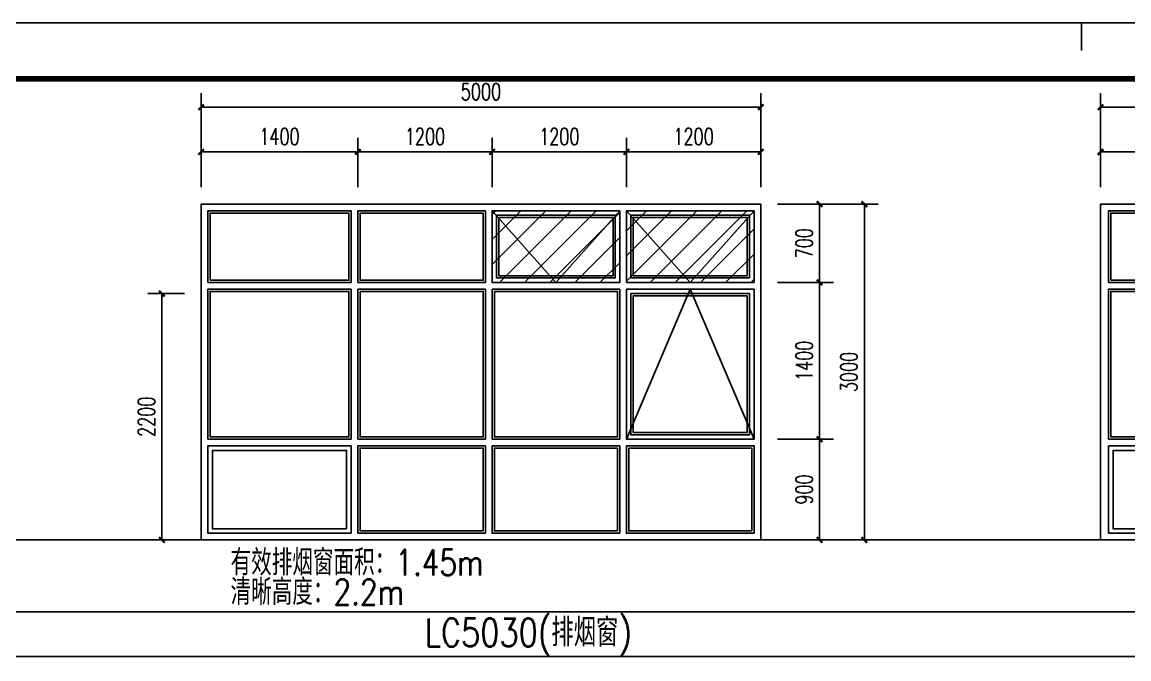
# Model space of a CAD drawing. Extents: x 1738711 to 2346805, y 1189731 to 2516152.
# Drawn here: x 1951817 to 1961706, y 1307488 to 1313176 of the extents above; entities that cross this region are included whole.
import ezdxf
from ezdxf.enums import TextEntityAlignment as Align

# ---------------------------------------------------------------- set-up
doc = ezdxf.new("R2010")
doc.units = 0
doc.header["$LTSCALE"] = 1000
doc.header["$MEASUREMENT"] = 0
doc.linetypes.add('复件 140224通州运河二期售楼部条件图_t3$0$X-ME SHAFT SH$0$X-B2$0$WATER_LINE', pattern=[0])
for name, color, linetype in [('DOTE', 1, 'Continuous'), ('PUB_DIM', 3, 'Continuous'), ('PUB_TEXT', 7, 'Continuous'), ('TK', 4, 'Continuous'), ('WINDOW', 144, 'Continuous'), ('看线', 8, 'Continuous')]:
    doc.layers.add(name, color=color, linetype=linetype)
doc.styles.add('_TCH_DIM_T3', font='SIMPLEX', dxfattribs={"width": 0.705882, "bigfont": 'GBCBIG'})
doc.styles.add('HZ', font='rs', dxfattribs={"bigfont": 'hztxt'})
doc.styles.add('宋体', font='SIMSUN.TTF', dxfattribs={"width": 0.75})
doc.dimstyles.new('_TCH_ARCH&&50', dxfattribs={"dimtxt": 148.75, "dimasz": 50, "dimexe": 125, "dimexo": 150, "dimgap": 63.125, "dimtad": 1, "dimdec": 0, "dimzin": 0, "dimdsep": 46, "dimtxsty": '_TCH_DIM_T3', "dimblk": 'ARCHTICK', "dimcen": 0.09, "dimclrt": 7, "dimazin": 2, "dimtfac": 1, "dimtdec": 0, "dimtix": 1, "dimtmove": 2, "dimatfit": 3, "dimfxl": 50, "dimtolj": 1, "dimtzin": 0, "dimarcsym": 0})

# ---------------------------------------------------------------- blocks, each defined once
blk = doc.blocks.new('jrtherhr545')
at = {"layer": 'WINDOW', "linetype": '复件 140224通州运河二期售楼部条件图_t3$0$X-ME SHAFT SH$0$X-B2$0$WATER_LINE'}
for p, q in [((1954817, 1314481.4), (1954817, 1315821.4)), ((1955957, 1315821.4), (1954817, 1315821.4)), ((1955957, 1314481.4), (1955957, 1315821.4)), ((1957157, 1315821.4), (1956017, 1315821.4)), ((1956017, 1314481.4), (1956017, 1315821.4)), ((1957157, 1315821.4), (1957157, 1314481.4)), ((1955957, 1314481.4), (1954817, 1314481.4)), ((1957157, 1314481.4), (1956017, 1314481.4))]:
    blk.add_line(p, q, dxfattribs=at)
at = {"layer": 'WINDOW', "color": 4, "linetype": '复件 140224通州运河二期售楼部条件图_t3$0$X-ME SHAFT SH$0$X-B2$0$WATER_LINE'}
blk.add_lwpolyline([(1958417, 1313581.4), (1953417, 1313581.4), (1953417, 1316581.4), (1958417, 1316581.4)], close=True, dxfattribs=at)
at = {"layer": 'WINDOW', "linetype": '复件 140224通州运河二期售楼部条件图_t3$0$X-ME SHAFT SH$0$X-B2$0$WATER_LINE'}
for points in [[(1953477, 1315881.4), (1953477, 1316521.4), (1954757, 1316521.4), (1954757, 1315881.4), (1953477, 1315881.4)], [(1955957, 1316521.4), (1955957, 1315881.4), (1954817, 1315881.4), (1954817, 1316521.4), (1955957, 1316521.4)], [(1957157, 1316521.4), (1957157, 1315881.4), (1956017, 1315881.4), (1956017, 1316521.4), (1957157, 1316521.4)], [(1958357, 1315881.4), (1957217, 1315881.4), (1957217, 1316521.4), (1958357, 1316521.4), (1958357, 1315881.4)], [(1953477, 1314481.4), (1953477, 1315821.4), (1954757, 1315821.4), (1954757, 1314481.4), (1953477, 1314481.4)], [(1958357, 1315821.4), (1958357, 1314481.4), (1957217, 1314481.4), (1957217, 1315821.4), (1958357, 1315821.4)], [(1954757, 1313641.4), (1953477, 1313641.4), (1953477, 1314421.4), (1954757, 1314421.4), (1954757, 1313641.4)], [(1955957, 1313641.4), (1954817, 1313641.4), (1954817, 1314421.4), (1955957, 1314421.4), (1955957, 1313641.4)], [(1957157, 1313641.4), (1956017, 1313641.4), (1956017, 1314421.4), (1957157, 1314421.4), (1957157, 1313641.4)], [(1957217, 1314421.4), (1958357, 1314421.4), (1958357, 1313641.4), (1957217, 1313641.4), (1957217, 1314421.4)]]:
    blk.add_lwpolyline(points, dxfattribs=at)
for points in [[(1953497, 1315901.4), (1953497, 1316501.4), (1954737, 1316501.4), (1954737, 1315901.4)], [(1955937, 1316501.4), (1955937, 1315901.4), (1954837, 1315901.4), (1954837, 1316501.4)], [(1957117, 1316481.4), (1957117, 1315921.4), (1956057, 1315921.4), (1956057, 1316481.4)], [(1958317, 1315921.4), (1957257, 1315921.4), (1957257, 1316481.4), (1958317, 1316481.4)], [(1957097, 1316461.4), (1957097, 1315941.4), (1956077, 1315941.4), (1956077, 1316461.4)], [(1958297, 1315941.4), (1957277, 1315941.4), (1957277, 1316461.4), (1958297, 1316461.4)], [(1953497, 1314501.4), (1953497, 1315801.4), (1954737, 1315801.4), (1954737, 1314501.4)], [(1954837, 1315801.4), (1955937, 1315801.4), (1955937, 1314501.4), (1954837, 1314501.4)], [(1956037, 1315801.4), (1957137, 1315801.4), (1957137, 1314501.4), (1956037, 1314501.4)], [(1958317, 1315781.4), (1958317, 1314521.4), (1957257, 1314521.4), (1957257, 1315781.4)], [(1958297, 1315761.4), (1958297, 1314541.4), (1957277, 1314541.4), (1957277, 1315761.4)], [(1954717, 1313681.4), (1953517, 1313681.4), (1953517, 1314381.4), (1954717, 1314381.4)], [(1955937, 1313661.4), (1954837, 1313661.4), (1954837, 1314401.4), (1955937, 1314401.4)], [(1957137, 1313661.4), (1956037, 1313661.4), (1956037, 1314401.4), (1957137, 1314401.4)], [(1957237, 1314401.4), (1958337, 1314401.4), (1958337, 1313661.4), (1957237, 1313661.4)]]:
    blk.add_lwpolyline(points, close=True, dxfattribs=at)
at = {"layer": '看线'}
for points in [[(1956017, 1316521.4), (1956587, 1315881.4), (1957157, 1316521.4)], [(1957217, 1316521.4), (1957787, 1315881.4), (1958357, 1316521.4)], [(1957217, 1314481.4), (1957787, 1315821.4), (1958357, 1314481.4)]]:
    blk.add_lwpolyline(points, dxfattribs=at)
blk = doc.blocks.new('hertaherhreh')
at = {"layer": 'WINDOW', "linetype": '复件 140224通州运河二期售楼部条件图_t3$0$X-ME SHAFT SH$0$X-B2$0$WATER_LINE'}
for p, q in [((1962236.9, 1314937.7), (1962236.9, 1316277.7)), ((1963376.9, 1316277.7), (1962236.9, 1316277.7)), ((1963376.9, 1314937.7), (1963376.9, 1316277.7)), ((1964576.9, 1316277.7), (1963436.9, 1316277.7)), ((1963436.9, 1314937.7), (1963436.9, 1316277.7)), ((1964576.9, 1316277.7), (1964576.9, 1314937.7)), ((1963376.9, 1314937.7), (1962236.9, 1314937.7)), ((1964576.9, 1314937.7), (1963436.9, 1314937.7))]:
    blk.add_line(p, q, dxfattribs=at)
at = {"layer": 'WINDOW', "color": 4, "linetype": '复件 140224通州运河二期售楼部条件图_t3$0$X-ME SHAFT SH$0$X-B2$0$WATER_LINE'}
blk.add_lwpolyline([(1965536.9, 1314037.7), (1960136.9, 1314037.7), (1960136.9, 1317037.7), (1965536.9, 1317037.7)], close=True, dxfattribs=at)
at = {"layer": 'WINDOW', "linetype": '复件 140224通州运河二期售楼部条件图_t3$0$X-ME SHAFT SH$0$X-B2$0$WATER_LINE'}
for points in [[(1960208.7, 1316337.7), (1960208.7, 1316977.7), (1960976.9, 1316977.7), (1960976.9, 1316337.7), (1960208.7, 1316337.7)], [(1961036.9, 1316337.7), (1961036.9, 1316977.7), (1962176.9, 1316977.7), (1962176.9, 1316337.7), (1961036.9, 1316337.7)], [(1963376.9, 1316977.7), (1963376.9, 1316337.7), (1962236.9, 1316337.7), (1962236.9, 1316977.7), (1963376.9, 1316977.7)], [(1964576.9, 1316977.7), (1964576.9, 1316337.7), (1963436.9, 1316337.7), (1963436.9, 1316977.7), (1964576.9, 1316977.7)], [(1965476.9, 1316337.7), (1964636.9, 1316337.7), (1964636.9, 1316977.7), (1965476.9, 1316977.7), (1965476.9, 1316337.7)], [(1960208.7, 1314937.7), (1960208.7, 1316277.7), (1960976.9, 1316277.7), (1960976.9, 1314937.7), (1960208.7, 1314937.7)], [(1961036.9, 1314937.7), (1961036.9, 1316277.7), (1962176.9, 1316277.7), (1962176.9, 1314937.7), (1961036.9, 1314937.7)], [(1965476.9, 1316277.7), (1965476.9, 1314937.7), (1964636.9, 1314937.7), (1964636.9, 1316277.7), (1965476.9, 1316277.7)], [(1960976.9, 1314097.7), (1960208.7, 1314097.7), (1960208.7, 1314877.7), (1960976.9, 1314877.7), (1960976.9, 1314097.7)], [(1962176.9, 1314097.7), (1961036.9, 1314097.7), (1961036.9, 1314877.7), (1962176.9, 1314877.7), (1962176.9, 1314097.7)], [(1963376.9, 1314097.7), (1962236.9, 1314097.7), (1962236.9, 1314877.7), (1963376.9, 1314877.7), (1963376.9, 1314097.7)], [(1964576.9, 1314097.7), (1963436.9, 1314097.7), (1963436.9, 1314877.7), (1964576.9, 1314877.7), (1964576.9, 1314097.7)], [(1964636.9, 1314877.7), (1965476.9, 1314877.7), (1965476.9, 1314097.7), (1964636.9, 1314097.7), (1964636.9, 1314877.7)]]:
    blk.add_lwpolyline(points, dxfattribs=at)
for points in [[(1960228.7, 1316357.7), (1960228.7, 1316957.7), (1960956.9, 1316957.7), (1960956.9, 1316357.7)], [(1961056.9, 1316357.7), (1961056.9, 1316957.7), (1962156.9, 1316957.7), (1962156.9, 1316357.7)], [(1963356.9, 1316957.7), (1963356.9, 1316357.7), (1962256.9, 1316357.7), (1962256.9, 1316957.7)], [(1964556.9, 1316957.7), (1964556.9, 1316357.7), (1963456.9, 1316357.7), (1963456.9, 1316957.7)], [(1965456.9, 1316357.7), (1964656.9, 1316357.7), (1964656.9, 1316957.7), (1965456.9, 1316957.7)], [(1960228.7, 1314957.7), (1960228.7, 1316257.7), (1960956.9, 1316257.7), (1960956.9, 1314957.7)], [(1961076.9, 1314977.7), (1961076.9, 1316237.7), (1962136.9, 1316237.7), (1962136.9, 1314977.7)], [(1961096.9, 1314997.7), (1961096.9, 1316217.7), (1962116.9, 1316217.7), (1962116.9, 1314997.7)], [(1962276.9, 1316237.7), (1963336.9, 1316237.7), (1963336.9, 1314977.7), (1962276.9, 1314977.7)], [(1962296.9, 1316217.7), (1963316.9, 1316217.7), (1963316.9, 1314997.7), (1962296.9, 1314997.7)], [(1963476.9, 1316237.7), (1964536.9, 1316237.7), (1964536.9, 1314977.7), (1963476.9, 1314977.7)], [(1963496.9, 1316217.7), (1964516.9, 1316217.7), (1964516.9, 1314997.7), (1963496.9, 1314997.7)], [(1965456.9, 1316257.7), (1965456.9, 1314957.7), (1964656.9, 1314957.7), (1964656.9, 1316257.7)], [(1960936.9, 1314137.7), (1960248.7, 1314137.7), (1960248.7, 1314837.7), (1960936.9, 1314837.7)], [(1962136.9, 1314137.7), (1961076.9, 1314137.7), (1961076.9, 1314837.7), (1962136.9, 1314837.7)], [(1963356.9, 1314117.7), (1962256.9, 1314117.7), (1962256.9, 1314857.7), (1963356.9, 1314857.7)], [(1964556.9, 1314117.7), (1963456.9, 1314117.7), (1963456.9, 1314857.7), (1964556.9, 1314857.7)], [(1964656.9, 1314857.7), (1965456.9, 1314857.7), (1965456.9, 1314117.7), (1964656.9, 1314117.7)]]:
    blk.add_lwpolyline(points, close=True, dxfattribs=at)
at = {"layer": '看线'}
for points in [[(1961036.9, 1314937.7), (1961606.9, 1316277.7), (1962176.9, 1314937.7)], [(1962236.9, 1314937.7), (1962806.9, 1316277.7), (1963376.9, 1314937.7)], [(1963436.9, 1314937.7), (1964006.9, 1316277.7), (1964576.9, 1314937.7)]]:
    blk.add_lwpolyline(points, dxfattribs=at)
blk = doc.blocks.new('hjashrtahreahe')
at = {"const_width": 25}
blk.add_lwpolyline([(42800, 59400), (42800, 58900)], dxfattribs=at)
at = {"layer": 'TK', "color": 7, "const_width": 25}
blk.add_lwpolyline([(0, 59400), (84100, 59400), (84100, 0), (0, 0)], close=True, dxfattribs=at)
at = {"layer": 'TK', "color": 3, "const_width": 100}
blk.add_lwpolyline([(2500, 1000), (2500, 58400), (83100, 58400), (83100, 1000)], close=True, dxfattribs=at)
at = {"layer": 'TK', "style": '宋体', "width": 0.75}
for tag, height, p in [('项目负责人', 350, (6003, 57089)), ('专业负责人', 350, (6003, 56224)), ('设计人', 350, (6003, 55419)), ('版号1', 250, (77304, 22193)), ('时间1', 250, (82405, 22193)), ('版号2', 250, (77304, 21593)), ('时间2', 250, (82405, 21593)), ('版号3', 250, (77304, 20993)), ('时间3', 250, (82405, 20993)), ('建筑会签', 0.0001, (78978, 2403)), ('电气会签', 0.0001, (82128, 2403)), ('结构会签', 0.0001, (78978, 1803)), ('暖通会签', 0.0001, (82128, 1803)), ('给排水会签', 0.0001, (78978, 1250)), ('智能化会签', 0.0001, (82128, 1250))]:
    blk.add_attdef(tag, text='', height=height, dxfattribs=at).set_placement(p, align=Align.CENTER)
for tag, p in [('合作设计单位', (80816, 48986)), ('版号说明1', (79854, 22318)), ('版号说明2', (79854, 21718)), ('版号说明3', (79854, 21118)), ('浙江绿储科技有限公司', (80545, 16036)), ('百兆瓦级集中式熔盐储能关键', (80545, 14953)), ('设备研发及制造基地项目', (80545, 14603)), ('1#研发楼', (80545, 13636)), ('图名', (80545, 12436)), ('工程编号', (78978, 11461)), ('子项编号', (82128, 11461)), ('建筑', (78978, 10711)), ('图号', (82128, 10711)), ('施工图', (78978, 9961)), ('2023.03', (82128, 9961)), ('审定', (79353, 8461)), ('审核', (79353, 7711)), ('工程负责', (79353, 6961)), ('专业负责', (79353, 6211)), ('设计', (79353, 5461)), ('制图', (79353, 4711)), ('校对', (79353, 3961))]:
    blk.add_attdef(tag, text='', height=250, dxfattribs=at).set_placement(p, align=Align.MIDDLE_CENTER)
blk = doc.blocks.new('_ArchTick')
at = {"color": 0, "linetype": 'ByBlock', "const_width": 0.4}
blk.add_lwpolyline([(-0.5, -0.5), (0.5, 0.5)], dxfattribs=at)
blk = doc.blocks.new('*D251')
at = {"layer": 'Defpoints', "color": 0, "transparency": 16777216}
for p in [(1953066.2, 1310750.8), (1953417, 1310750.8), (1953417, 1308550.8)]:
    blk.add_point(p, dxfattribs=at)
at = {"layer": 'PUB_DIM', "color": 0, "lineweight": -2, "transparency": 16777216}
for p, q in [((1953267, 1310750.8), (1952941.2, 1310750.8)), ((1953066.2, 1308550.8), (1953066.2, 1310750.8)), ((1953267, 1308550.8), (1952941.2, 1308550.8))]:
    blk.add_line(p, q, dxfattribs=at)
at = {"layer": 'PUB_DIM', "color": 0, "lineweight": -2, "transparency": 16777216, "xscale": 50, "yscale": 50, "zscale": 50}
for p, rotation in [((1953066.2, 1310750.8), 90), ((1953066.2, 1308550.8), 270)]:
    blk.add_blockref('_ArchTick', p, dxfattribs=dict(at, rotation=rotation))
at = {"layer": 'PUB_DIM', "color": 7, "transparency": 16777216, "insert": (1952928.7, 1309650.8), "char_height": 148.75, "attachment_point": 5, "rotation": 90, "style": '_TCH_DIM_T3'}
blk.add_mtext('\\A1;2200', dxfattribs=at)
blk = doc.blocks.new('*D699')
at = {"layer": 'Defpoints', "color": 0, "transparency": 16777216}
for p in [(1966852.7, 1312417), (1961452.7, 1311950.8), (1966852.7, 1311950.8)]:
    blk.add_point(p, dxfattribs=at)
at = {"layer": 'PUB_DIM', "color": 0, "lineweight": -2, "transparency": 16777216}
for p, q in [((1961452.7, 1312100.8), (1961452.7, 1312542)), ((1966852.7, 1312100.8), (1966852.7, 1312542)), ((1961452.7, 1312417), (1966852.7, 1312417))]:
    blk.add_line(p, q, dxfattribs=at)
at = {"layer": 'PUB_DIM', "color": 0, "lineweight": -2, "transparency": 16777216, "xscale": 50, "yscale": 50, "zscale": 50, "rotation": 180}
blk.add_blockref('_ArchTick', (1961452.7, 1312417), dxfattribs=at)
at = {"layer": 'PUB_DIM', "color": 0, "lineweight": -2, "transparency": 16777216, "xscale": 50, "yscale": 50, "zscale": 50}
blk.add_blockref('_ArchTick', (1966852.7, 1312417), dxfattribs=at)
at = {"layer": 'PUB_DIM', "color": 7, "transparency": 16777216, "insert": (1964152.7, 1312554.5), "char_height": 148.75, "attachment_point": 5, "style": '_TCH_DIM_T3'}
blk.add_mtext('\\A1;5400', dxfattribs=at)
blk = doc.blocks.new('*D700')
at = {"layer": 'Defpoints', "color": 0, "transparency": 16777216}
for p in [(1962352.7, 1312017), (1961452.7, 1311550.8), (1962352.7, 1311550.8)]:
    blk.add_point(p, dxfattribs=at)
at = {"layer": 'PUB_DIM', "color": 0, "lineweight": -2, "transparency": 16777216}
for p, q in [((1961452.7, 1311700.8), (1961452.7, 1312142)), ((1962352.7, 1311700.8), (1962352.7, 1312142)), ((1961452.7, 1312017), (1962352.7, 1312017))]:
    blk.add_line(p, q, dxfattribs=at)
at = {"layer": 'PUB_DIM', "color": 0, "lineweight": -2, "transparency": 16777216, "xscale": 50, "yscale": 50, "zscale": 50, "rotation": 180}
blk.add_blockref('_ArchTick', (1961452.7, 1312017), dxfattribs=at)
at = {"layer": 'PUB_DIM', "color": 0, "lineweight": -2, "transparency": 16777216, "xscale": 50, "yscale": 50, "zscale": 50}
blk.add_blockref('_ArchTick', (1962352.7, 1312017), dxfattribs=at)
at = {"layer": 'PUB_DIM', "color": 7, "transparency": 16777216, "insert": (1961902.7, 1312154.5), "char_height": 148.75, "attachment_point": 5, "style": '_TCH_DIM_T3'}
blk.add_mtext('\\A1;900', dxfattribs=at)
blk = doc.blocks.new('*D709')
at = {"layer": 'Defpoints', "color": 0, "transparency": 16777216}
for p in [(1958417, 1312417), (1953417, 1311950.8), (1958417, 1311950.8)]:
    blk.add_point(p, dxfattribs=at)
at = {"layer": 'PUB_DIM', "color": 0, "lineweight": -2, "transparency": 16777216}
for p, q in [((1953417, 1312100.8), (1953417, 1312542)), ((1958417, 1312100.8), (1958417, 1312542)), ((1953417, 1312417), (1958417, 1312417))]:
    blk.add_line(p, q, dxfattribs=at)
at = {"layer": 'PUB_DIM', "color": 0, "lineweight": -2, "transparency": 16777216, "xscale": 50, "yscale": 50, "zscale": 50, "rotation": 180}
blk.add_blockref('_ArchTick', (1953417, 1312417), dxfattribs=at)
at = {"layer": 'PUB_DIM', "color": 0, "lineweight": -2, "transparency": 16777216, "xscale": 50, "yscale": 50, "zscale": 50}
blk.add_blockref('_ArchTick', (1958417, 1312417), dxfattribs=at)
at = {"layer": 'PUB_DIM', "color": 7, "transparency": 16777216, "insert": (1955917, 1312554.5), "char_height": 148.75, "attachment_point": 5, "style": '_TCH_DIM_T3'}
blk.add_mtext('\\A1;5000', dxfattribs=at)
blk = doc.blocks.new('*D710')
at = {"layer": 'Defpoints', "color": 0, "transparency": 16777216}
for p in [(1954817, 1312017), (1953417, 1311550.8), (1954817, 1311550.8)]:
    blk.add_point(p, dxfattribs=at)
at = {"layer": 'PUB_DIM', "color": 0, "lineweight": -2, "transparency": 16777216}
for p, q in [((1953417, 1311700.8), (1953417, 1312142)), ((1954817, 1311700.8), (1954817, 1312142)), ((1953417, 1312017), (1954817, 1312017))]:
    blk.add_line(p, q, dxfattribs=at)
at = {"layer": 'PUB_DIM', "color": 0, "lineweight": -2, "transparency": 16777216, "xscale": 50, "yscale": 50, "zscale": 50, "rotation": 180}
blk.add_blockref('_ArchTick', (1953417, 1312017), dxfattribs=at)
at = {"layer": 'PUB_DIM', "color": 0, "lineweight": -2, "transparency": 16777216, "xscale": 50, "yscale": 50, "zscale": 50}
blk.add_blockref('_ArchTick', (1954817, 1312017), dxfattribs=at)
at = {"layer": 'PUB_DIM', "color": 7, "transparency": 16777216, "insert": (1954117, 1312154.5), "char_height": 148.75, "attachment_point": 5, "style": '_TCH_DIM_T3'}
blk.add_mtext('\\A1;1400', dxfattribs=at)
blk = doc.blocks.new('*D711')
at = {"layer": 'Defpoints', "color": 0, "transparency": 16777216}
for p in [(1956017, 1312017), (1954817, 1311550.8), (1956017, 1311550.8)]:
    blk.add_point(p, dxfattribs=at)
at = {"layer": 'PUB_DIM', "color": 0, "lineweight": -2, "transparency": 16777216}
for p, q in [((1954817, 1311700.8), (1954817, 1312142)), ((1956017, 1311700.8), (1956017, 1312142)), ((1954817, 1312017), (1956017, 1312017))]:
    blk.add_line(p, q, dxfattribs=at)
at = {"layer": 'PUB_DIM', "color": 0, "lineweight": -2, "transparency": 16777216, "xscale": 50, "yscale": 50, "zscale": 50, "rotation": 180}
blk.add_blockref('_ArchTick', (1954817, 1312017), dxfattribs=at)
at = {"layer": 'PUB_DIM', "color": 0, "lineweight": -2, "transparency": 16777216, "xscale": 50, "yscale": 50, "zscale": 50}
blk.add_blockref('_ArchTick', (1956017, 1312017), dxfattribs=at)
at = {"layer": 'PUB_DIM', "color": 7, "transparency": 16777216, "insert": (1955417, 1312154.5), "char_height": 148.75, "attachment_point": 5, "style": '_TCH_DIM_T3'}
blk.add_mtext('\\A1;1200', dxfattribs=at)
blk = doc.blocks.new('*D712')
at = {"layer": 'Defpoints', "color": 0, "transparency": 16777216}
for p in [(1957217, 1312017), (1956017, 1311550.8), (1957217, 1311550.8)]:
    blk.add_point(p, dxfattribs=at)
at = {"layer": 'PUB_DIM', "color": 0, "lineweight": -2, "transparency": 16777216}
for p, q in [((1956017, 1311700.8), (1956017, 1312142)), ((1957217, 1311700.8), (1957217, 1312142)), ((1956017, 1312017), (1957217, 1312017))]:
    blk.add_line(p, q, dxfattribs=at)
at = {"layer": 'PUB_DIM', "color": 0, "lineweight": -2, "transparency": 16777216, "xscale": 50, "yscale": 50, "zscale": 50, "rotation": 180}
blk.add_blockref('_ArchTick', (1956017, 1312017), dxfattribs=at)
at = {"layer": 'PUB_DIM', "color": 0, "lineweight": -2, "transparency": 16777216, "xscale": 50, "yscale": 50, "zscale": 50}
blk.add_blockref('_ArchTick', (1957217, 1312017), dxfattribs=at)
at = {"layer": 'PUB_DIM', "color": 7, "transparency": 16777216, "insert": (1956617, 1312154.5), "char_height": 148.75, "attachment_point": 5, "style": '_TCH_DIM_T3'}
blk.add_mtext('\\A1;1200', dxfattribs=at)
blk = doc.blocks.new('*D713')
at = {"layer": 'Defpoints', "color": 0, "transparency": 16777216}
for p in [(1958417, 1312017), (1957217, 1311550.8), (1958417, 1311550.8)]:
    blk.add_point(p, dxfattribs=at)
at = {"layer": 'PUB_DIM', "color": 0, "lineweight": -2, "transparency": 16777216}
for p, q in [((1957217, 1311700.8), (1957217, 1312142)), ((1958417, 1311700.8), (1958417, 1312142)), ((1957217, 1312017), (1958417, 1312017))]:
    blk.add_line(p, q, dxfattribs=at)
at = {"layer": 'PUB_DIM', "color": 0, "lineweight": -2, "transparency": 16777216, "xscale": 50, "yscale": 50, "zscale": 50, "rotation": 180}
blk.add_blockref('_ArchTick', (1957217, 1312017), dxfattribs=at)
at = {"layer": 'PUB_DIM', "color": 0, "lineweight": -2, "transparency": 16777216, "xscale": 50, "yscale": 50, "zscale": 50}
blk.add_blockref('_ArchTick', (1958417, 1312017), dxfattribs=at)
at = {"layer": 'PUB_DIM', "color": 7, "transparency": 16777216, "insert": (1957817, 1312154.5), "char_height": 148.75, "attachment_point": 5, "style": '_TCH_DIM_T3'}
blk.add_mtext('\\A1;1200', dxfattribs=at)
blk = doc.blocks.new('*D714')
at = {"layer": 'Defpoints', "color": 0, "transparency": 16777216}
for p in [(1958817, 1311550.8), (1959342.5, 1311550.8), (1958817, 1308550.8)]:
    blk.add_point(p, dxfattribs=at)
at = {"layer": 'PUB_DIM', "color": 0, "lineweight": -2, "transparency": 16777216}
for p, q in [((1958967, 1311550.8), (1959467.5, 1311550.8)), ((1959342.5, 1308550.8), (1959342.5, 1311550.8)), ((1958967, 1308550.8), (1959467.5, 1308550.8))]:
    blk.add_line(p, q, dxfattribs=at)
at = {"layer": 'PUB_DIM', "color": 0, "lineweight": -2, "transparency": 16777216, "xscale": 50, "yscale": 50, "zscale": 50}
for p, rotation in [((1959342.5, 1311550.8), 90), ((1959342.5, 1308550.8), 270)]:
    blk.add_blockref('_ArchTick', p, dxfattribs=dict(at, rotation=rotation))
at = {"layer": 'PUB_DIM', "color": 7, "transparency": 16777216, "insert": (1959205, 1310050.8), "char_height": 148.75, "attachment_point": 5, "rotation": 90, "style": '_TCH_DIM_T3'}
blk.add_mtext('\\A1;3000', dxfattribs=at)
blk = doc.blocks.new('*D715')
at = {"layer": 'Defpoints', "color": 0, "transparency": 16777216}
for p in [(1958417, 1309450.8), (1958942.5, 1309450.8), (1958417, 1308550.8)]:
    blk.add_point(p, dxfattribs=at)
at = {"layer": 'PUB_DIM', "color": 0, "lineweight": -2, "transparency": 16777216}
for p, q in [((1958567, 1309450.8), (1959067.5, 1309450.8)), ((1958942.5, 1308550.8), (1958942.5, 1309450.8)), ((1958567, 1308550.8), (1959067.5, 1308550.8))]:
    blk.add_line(p, q, dxfattribs=at)
at = {"layer": 'PUB_DIM', "color": 0, "lineweight": -2, "transparency": 16777216, "xscale": 50, "yscale": 50, "zscale": 50}
for p, rotation in [((1958942.5, 1309450.8), 90), ((1958942.5, 1308550.8), 270)]:
    blk.add_blockref('_ArchTick', p, dxfattribs=dict(at, rotation=rotation))
at = {"layer": 'PUB_DIM', "color": 7, "transparency": 16777216, "insert": (1958805, 1309000.8), "char_height": 148.75, "attachment_point": 5, "rotation": 90, "style": '_TCH_DIM_T3'}
blk.add_mtext('\\A1;900', dxfattribs=at)
blk = doc.blocks.new('*D716')
at = {"layer": 'Defpoints', "color": 0, "transparency": 16777216}
for p in [(1958417, 1310850.8), (1958942.5, 1310850.8), (1958417, 1309450.8)]:
    blk.add_point(p, dxfattribs=at)
at = {"layer": 'PUB_DIM', "color": 0, "lineweight": -2, "transparency": 16777216}
for p, q in [((1958567, 1310850.8), (1959067.5, 1310850.8)), ((1958942.5, 1309450.8), (1958942.5, 1310850.8)), ((1958567, 1309450.8), (1959067.5, 1309450.8))]:
    blk.add_line(p, q, dxfattribs=at)
at = {"layer": 'PUB_DIM', "color": 0, "lineweight": -2, "transparency": 16777216, "xscale": 50, "yscale": 50, "zscale": 50}
for p, rotation in [((1958942.5, 1310850.8), 90), ((1958942.5, 1309450.8), 270)]:
    blk.add_blockref('_ArchTick', p, dxfattribs=dict(at, rotation=rotation))
at = {"layer": 'PUB_DIM', "color": 7, "transparency": 16777216, "insert": (1958805, 1310150.8), "char_height": 148.75, "attachment_point": 5, "rotation": 90, "style": '_TCH_DIM_T3'}
blk.add_mtext('\\A1;1400', dxfattribs=at)
blk = doc.blocks.new('*D717')
at = {"layer": 'Defpoints', "color": 0, "transparency": 16777216}
for p in [(1958417, 1311550.8), (1958942.5, 1311550.8), (1958417, 1310850.8)]:
    blk.add_point(p, dxfattribs=at)
at = {"layer": 'PUB_DIM', "color": 0, "lineweight": -2, "transparency": 16777216}
for p, q in [((1958567, 1311550.8), (1959067.5, 1311550.8)), ((1958942.5, 1310850.8), (1958942.5, 1311550.8)), ((1958567, 1310850.8), (1959067.5, 1310850.8))]:
    blk.add_line(p, q, dxfattribs=at)
at = {"layer": 'PUB_DIM', "color": 0, "lineweight": -2, "transparency": 16777216, "xscale": 50, "yscale": 50, "zscale": 50}
for p, rotation in [((1958942.5, 1311550.8), 90), ((1958942.5, 1310850.8), 270)]:
    blk.add_blockref('_ArchTick', p, dxfattribs=dict(at, rotation=rotation))
at = {"layer": 'PUB_DIM', "color": 7, "transparency": 16777216, "insert": (1958805, 1311200.8), "char_height": 148.75, "attachment_point": 5, "rotation": 90, "style": '_TCH_DIM_T3'}
blk.add_mtext('\\A1;700', dxfattribs=at)

msp = doc.modelspace()

# ---------------------------------------------------------------- hatches: boundary and pattern name
at = {"layer": '看线'}
h = msp.add_hatch(dxfattribs=at)
h.set_pattern_fill('ANSI31', color=1, scale=100, style=0)
h.set_pattern_definition([(45, (0, 0), (-112.253202, 112.253202), [])])
h.paths.add_polyline_path([(1957217, 1311490.8), (1958357, 1311490.8), (1958357, 1310850.8), (1957217, 1310850.8)])
h.paths.add_polyline_path([(1957157, 1311490.8), (1956017, 1311490.8), (1956017, 1310850.8), (1957157, 1310850.8)])

# ---------------------------------------------------------------- linework, layer by layer
at = {"layer": 'DOTE'}
msp.add_line((1978183.1, 1308550.8), (1944383.1, 1308550.8), dxfattribs=at)
at = {"layer": '看线', "ltscale": 3}
for p, q in [((1944383.1, 1307909), (1978183.1, 1307909)), ((1944383.1, 1307509), (1978183.1, 1307509))]:
    msp.add_line(p, q, dxfattribs=at)
at = {"layer": '看线', "color": 1}
for points in [[(1957157, 1311490.8), (1956017, 1311490.8), (1956017, 1310850.8), (1957157, 1310850.8)], [(1957217, 1311490.8), (1958357, 1311490.8), (1958357, 1310850.8), (1957217, 1310850.8)]]:
    msp.add_lwpolyline(points, close=True, dxfattribs=at)

# ---------------------------------------------------------------- block references
at = {"xscale": 0.5, "yscale": 0.5, "zscale": 0.5}
msp.add_blockref('hjashrtahreahe', (1939883.1, 1283470.1), dxfattribs=at)
for name, p in [('jrtherhr545', (0, -5030.6)), ('hertaherhreh', (1315.8, -5486.9))]:
    msp.add_blockref(name, p)

# ---------------------------------------------------------------- texts
at = {"layer": 'PUB_TEXT', "style": 'HZ', "width": 0.8}
for s, height, p in [('有效排烟窗面积：1.45m', 230, (1953679.4, 1308234.1)), ('清晰高度：2.2m', 230, (1953679.4, 1307970.5)), ('LC5030(排烟窗)', 250, (1955414, 1307599.3))]:
    msp.add_text(s, height=height, dxfattribs=at).set_placement(p)

# ---------------------------------------------------------------- dimensions: what is measured, and where the dimension line sits
at = {"layer": 'PUB_DIM'}
for p1, p2, distance, picture, middle in [((1953417, 1311950.8), (1958417, 1311950.8), 466.2, '*D709', (1955917, 1312554.5)), ((1961452.7, 1311950.8), (1966852.7, 1311950.8), 466.2, '*D699', (1964152.7, 1312554.5)), ((1953417, 1311550.8), (1954817, 1311550.8), 466.2, '*D710', (1954117, 1312154.5)), ((1954817, 1311550.8), (1956017, 1311550.8), 466.2, '*D711', (1955417, 1312154.5)), ((1956017, 1311550.8), (1957217, 1311550.8), 466.2, '*D712', (1956617, 1312154.5)), ((1957217, 1311550.8), (1958417, 1311550.8), 466.2, '*D713', (1957817, 1312154.5)), ((1961452.7, 1311550.8), (1962352.7, 1311550.8), 466.2, '*D700', (1961902.7, 1312154.5)), ((1958417, 1310850.8), (1958417, 1311550.8), -525.4, '*D717', (1958805, 1311200.8)), ((1958817, 1308550.8), (1958817, 1311550.8), -525.4, '*D714', (1959205, 1310050.8)), ((1958417, 1309450.8), (1958417, 1310850.8), -525.4, '*D716', (1958805, 1310150.8)), ((1953417, 1308550.8), (1953417, 1310750.8), 350.8, '*D251', (1952928.7, 1309650.8)), ((1958417, 1308550.8), (1958417, 1309450.8), -525.4, '*D715', (1958805, 1309000.8))]:
    dim = msp.add_aligned_dim(p1=p1, p2=p2, distance=distance, dimstyle='_TCH_ARCH&&50', dxfattribs=at)
    dim.commit()
    dim.dimension.update_dxf_attribs({"geometry": picture, "text_midpoint": middle})

doc.saveas('drawing.dxf')
